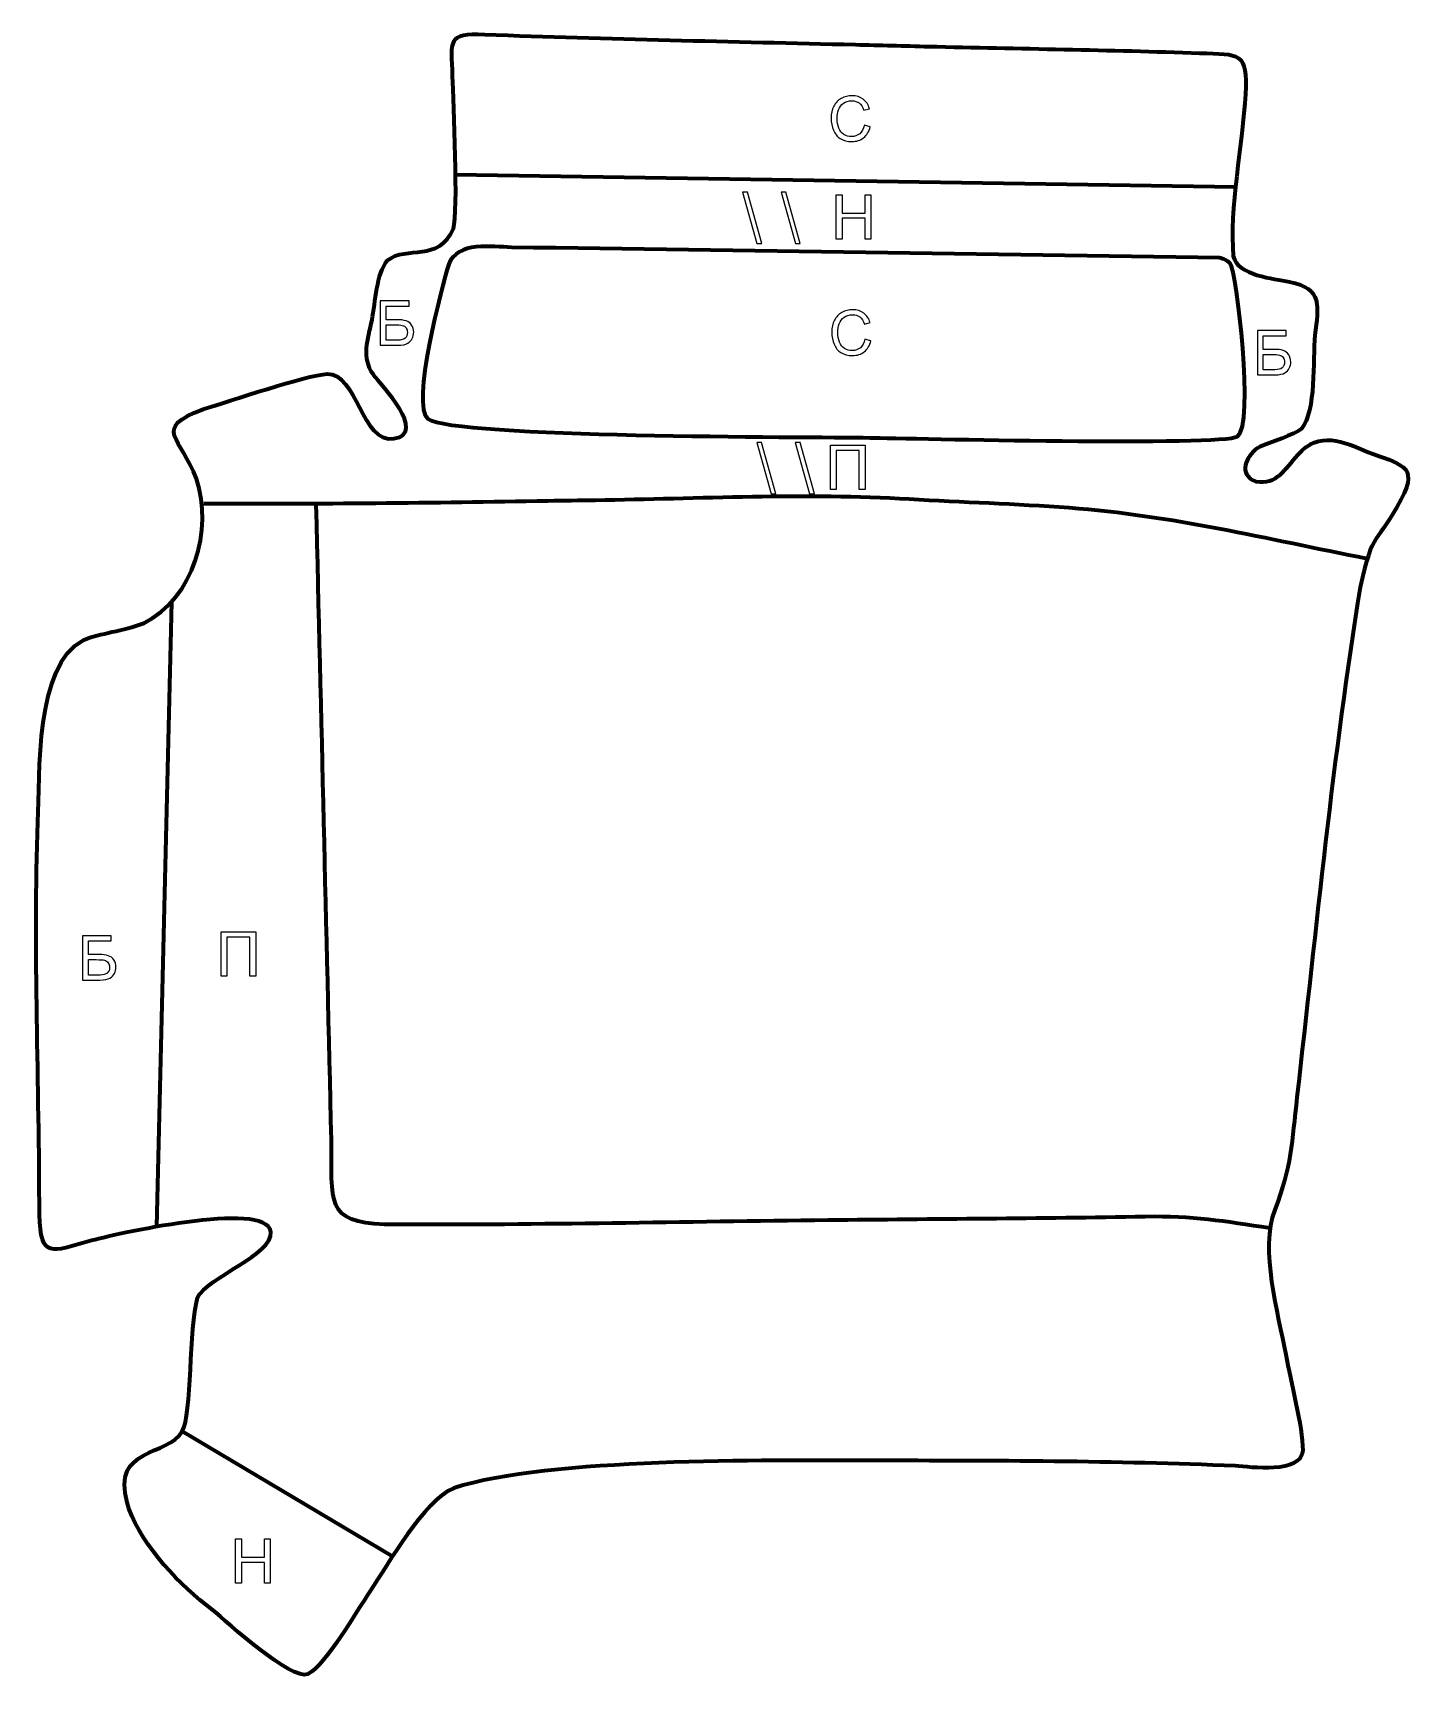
# Model space of a CAD drawing. Header units: millimetres. Extents: x -565 to 4, y 20 to 697.
import ezdxf

# ---------------------------------------------------------------- set-up
doc = ezdxf.new("R2010")
doc.units = ezdxf.units.MM
doc.header["$MEASUREMENT"] = 0
doc.layers.add('layer 2', color=7, linetype='Continuous')
doc.layers.add('layer 3', color=7, linetype='Continuous')

msp = doc.modelspace()

# ---------------------------------------------------------------- linework, layer by layer
at = {"layer": 'layer 2', "color": 142}
for points, knots in [([(-224.0568, 658.7048), (-224.0568, 658.7048), (-221.6438, 658.0952), (-221.6438, 658.0952), (-221.6438, 658.0952), (-222.1476, 656.1183), (-223.0535, 654.6154), (-224.3616, 653.5783), (-224.3616, 653.5783), (-225.6697, 652.5411), (-227.2699, 652.0204), (-229.1622, 652.0204), (-229.1622, 652.0204), (-231.118, 652.0204), (-232.7097, 652.4183), (-233.9374, 653.2184), (-233.9374, 653.2184), (-235.1651, 654.0143), (-236.0964, 655.17), (-236.7356, 656.6813), (-236.7356, 656.6813), (-237.3749, 658.1968), (-237.6966, 659.8182), (-237.6966, 661.5539), (-237.6966, 661.5539), (-237.6966, 663.4462), (-237.3368, 665.0972), (-236.6129, 666.5069), (-236.6129, 666.5069), (-235.889, 667.9166), (-234.8603, 668.9876), (-233.5268, 669.72), (-233.5268, 669.72), (-232.1933, 670.4523), (-230.7243, 670.8164), (-229.1241, 670.8164), (-229.1241, 670.8164), (-227.3038, 670.8164), (-225.7755, 670.355), (-224.5394, 669.4279), (-224.5394, 669.4279), (-223.299, 668.5008), (-222.4354, 667.2011), (-221.9486, 665.5247), (-221.9486, 665.5247), (-221.9486, 665.5247), (-224.3108, 664.9659), (-224.3108, 664.9659), (-224.3108, 664.9659), (-224.7299, 666.2867), (-225.3437, 667.2519), (-226.1438, 667.8531), (-226.1438, 667.8531), (-226.9439, 668.4584), (-227.9515, 668.759), (-229.1664, 668.759), (-229.1664, 668.759), (-230.5592, 668.759), (-231.7276, 668.4246), (-232.6632, 667.7557), (-232.6632, 667.7557), (-233.5987, 667.0868), (-234.2591, 666.1851), (-234.6359, 665.0591), (-234.6359, 665.0591), (-235.0169, 663.9288), (-235.2074, 662.7646), (-235.2074, 661.5666), (-235.2074, 661.5666), (-235.2074, 660.0214), (-234.983, 658.671), (-234.5343, 657.5195), (-234.5343, 657.5195), (-234.0856, 656.3638), (-233.3871, 655.5044), (-232.4388, 654.9329), (-232.4388, 654.9329), (-231.4905, 654.3614), (-230.4661, 654.0778), (-229.3612, 654.0778), (-229.3612, 654.0778), (-228.015, 654.0778), (-226.8804, 654.4673), (-225.9491, 655.242), (-225.9491, 655.242), (-225.0178, 656.0209), (-224.387, 657.1724), (-224.0568, 658.7048)], [0, 0, 0, 0, 0.04347826, 0.04347826, 0.04347826, 0.04347826, 0.08695652, 0.08695652, 0.08695652, 0.08695652, 0.13043478, 0.13043478, 0.13043478, 0.13043478, 0.17391304, 0.17391304, 0.17391304, 0.17391304, 0.2173913, 0.2173913, 0.2173913, 0.2173913, 0.26086957, 0.26086957, 0.26086957, 0.26086957, 0.30434783, 0.30434783, 0.30434783, 0.30434783, 0.34782609, 0.34782609, 0.34782609, 0.34782609, 0.39130435, 0.39130435, 0.39130435, 0.39130435, 0.43478261, 0.43478261, 0.43478261, 0.43478261, 0.47826087, 0.47826087, 0.47826087, 0.47826087, 0.52173913, 0.52173913, 0.52173913, 0.52173913, 0.56521739, 0.56521739, 0.56521739, 0.56521739, 0.60869565, 0.60869565, 0.60869565, 0.60869565, 0.65217391, 0.65217391, 0.65217391, 0.65217391, 0.69565217, 0.69565217, 0.69565217, 0.69565217, 0.73913043, 0.73913043, 0.73913043, 0.73913043, 0.7826087, 0.7826087, 0.7826087, 0.7826087, 0.82608696, 0.82608696, 0.82608696, 0.82608696, 0.86956522, 0.86956522, 0.86956522, 0.86956522, 0.91304348, 0.91304348, 0.91304348, 0.91304348, 1, 1, 1, 1]), ([(-268.1797, 610.1337), (-268.1797, 610.1337), (-274.0759, 631.2121), (-274.0759, 631.2121), (-274.0759, 631.2121), (-274.0759, 631.2121), (-272.0725, 631.2121), (-272.0725, 631.2121), (-272.0725, 631.2121), (-272.0725, 631.2121), (-266.1763, 610.1337), (-266.1763, 610.1337), (-266.1763, 610.1337), (-266.1763, 610.1337), (-268.1797, 610.1337), (-268.1797, 610.1337)], [0, 0, 0, 0, 0.2, 0.2, 0.2, 0.2, 0.4, 0.4, 0.4, 0.4, 0.6, 0.6, 0.6, 0.6, 1, 1, 1, 1]), ([(-252.3519, 610.1337), (-252.3519, 610.1337), (-258.2481, 631.2121), (-258.2481, 631.2121), (-258.2481, 631.2121), (-258.2481, 631.2121), (-256.2447, 631.2121), (-256.2447, 631.2121), (-256.2447, 631.2121), (-256.2447, 631.2121), (-250.3485, 610.1337), (-250.3485, 610.1337), (-250.3485, 610.1337), (-250.3485, 610.1337), (-252.3519, 610.1337), (-252.3519, 610.1337)], [0, 0, 0, 0, 0.2, 0.2, 0.2, 0.2, 0.4, 0.4, 0.4, 0.4, 0.6, 0.6, 0.6, 0.6, 1, 1, 1, 1]), ([(-221.3656, 611.9767), (-221.3656, 611.9767), (-221.3656, 630.1631), (-221.3656, 630.1631), (-221.3656, 630.1631), (-221.3656, 630.1631), (-223.7786, 630.1631), (-223.7786, 630.1631), (-223.7786, 630.1631), (-223.7786, 630.1631), (-223.7786, 622.6701), (-223.7786, 622.6701), (-223.7786, 622.6701), (-223.7786, 622.6701), (-233.1766, 622.6701), (-233.1766, 622.6701), (-233.1766, 622.6701), (-233.1766, 622.6701), (-233.1766, 630.1631), (-233.1766, 630.1631), (-233.1766, 630.1631), (-233.1766, 630.1631), (-235.5896, 630.1631), (-235.5896, 630.1631), (-235.5896, 630.1631), (-235.5896, 630.1631), (-235.5896, 611.9767), (-235.5896, 611.9767), (-235.5896, 611.9767), (-235.5896, 611.9767), (-233.1766, 611.9767), (-233.1766, 611.9767), (-233.1766, 611.9767), (-233.1766, 611.9767), (-233.1766, 620.5365), (-233.1766, 620.5365), (-233.1766, 620.5365), (-233.1766, 620.5365), (-223.7786, 620.5365), (-223.7786, 620.5365), (-223.7786, 620.5365), (-223.7786, 620.5365), (-223.7786, 611.9767), (-223.7786, 611.9767), (-223.7786, 611.9767), (-223.7786, 611.9767), (-221.3656, 611.9767), (-221.3656, 611.9767)], [0, 0, 0, 0, 0.07692308, 0.07692308, 0.07692308, 0.07692308, 0.15384615, 0.15384615, 0.15384615, 0.15384615, 0.23076923, 0.23076923, 0.23076923, 0.23076923, 0.30769231, 0.30769231, 0.30769231, 0.30769231, 0.38461538, 0.38461538, 0.38461538, 0.38461538, 0.46153846, 0.46153846, 0.46153846, 0.46153846, 0.53846154, 0.53846154, 0.53846154, 0.53846154, 0.61538462, 0.61538462, 0.61538462, 0.61538462, 0.69230769, 0.69230769, 0.69230769, 0.69230769, 0.76923077, 0.76923077, 0.76923077, 0.76923077, 0.84615385, 0.84615385, 0.84615385, 0.84615385, 1, 1, 1, 1]), ([(-422.794, 586.639), (-422.794, 586.639), (-410.983, 586.639), (-410.983, 586.639), (-410.983, 586.639), (-410.983, 586.639), (-410.983, 584.5054), (-410.983, 584.5054), (-410.983, 584.5054), (-410.983, 584.5054), (-420.381, 584.5054), (-420.381, 584.5054), (-420.381, 584.5054), (-420.381, 584.5054), (-420.381, 578.892), (-420.381, 578.892), (-420.381, 578.892), (-420.381, 578.892), (-416.0376, 578.892), (-416.0376, 578.892), (-416.0376, 578.892), (-414.4332, 578.892), (-413.1589, 578.7396), (-412.2107, 578.4306), (-412.2107, 578.4306), (-411.2624, 578.1258), (-410.5046, 577.55), (-409.9331, 576.6991), (-409.9331, 576.6991), (-409.3616, 575.8525), (-409.078, 574.8661), (-409.078, 573.74), (-409.078, 573.74), (-409.078, 572.8214), (-409.2812, 571.962), (-409.6918, 571.1662), (-409.6918, 571.1662), (-410.1025, 570.3661), (-410.7121, 569.7141), (-411.5249, 569.2104), (-411.5249, 569.2104), (-412.3334, 568.7066), (-413.7177, 568.4526), (-415.6693, 568.4526), (-415.6693, 568.4526), (-415.6693, 568.4526), (-422.794, 568.4526), (-422.794, 568.4526), (-422.794, 568.4526), (-422.794, 568.4526), (-422.794, 586.639), (-422.794, 586.639)], [0, 0, 0, 0, 0.07142857, 0.07142857, 0.07142857, 0.07142857, 0.14285714, 0.14285714, 0.14285714, 0.14285714, 0.21428571, 0.21428571, 0.21428571, 0.21428571, 0.28571429, 0.28571429, 0.28571429, 0.28571429, 0.35714286, 0.35714286, 0.35714286, 0.35714286, 0.42857143, 0.42857143, 0.42857143, 0.42857143, 0.5, 0.5, 0.5, 0.5, 0.57142857, 0.57142857, 0.57142857, 0.57142857, 0.64285714, 0.64285714, 0.64285714, 0.64285714, 0.71428571, 0.71428571, 0.71428571, 0.71428571, 0.78571429, 0.78571429, 0.78571429, 0.78571429, 0.85714286, 0.85714286, 0.85714286, 0.85714286, 1, 1, 1, 1]), ([(-223.7923, 570.8631), (-223.7923, 570.8631), (-221.3793, 570.2535), (-221.3793, 570.2535), (-221.3793, 570.2535), (-221.8831, 568.2766), (-222.789, 566.7737), (-224.0971, 565.7366), (-224.0971, 565.7366), (-225.4052, 564.6994), (-227.0054, 564.1787), (-228.8977, 564.1787), (-228.8977, 564.1787), (-230.8535, 564.1787), (-232.4452, 564.5766), (-233.6729, 565.3767), (-233.6729, 565.3767), (-234.9006, 566.1726), (-235.8319, 567.3283), (-236.4711, 568.8396), (-236.4711, 568.8396), (-237.1104, 570.3551), (-237.4321, 571.9765), (-237.4321, 573.7122), (-237.4321, 573.7122), (-237.4321, 575.6045), (-237.0723, 577.2555), (-236.3484, 578.6652), (-236.3484, 578.6652), (-235.6245, 580.0749), (-234.5958, 581.1459), (-233.2623, 581.8783), (-233.2623, 581.8783), (-231.9288, 582.6106), (-230.4598, 582.9747), (-228.8596, 582.9747), (-228.8596, 582.9747), (-227.0393, 582.9747), (-225.511, 582.5133), (-224.2749, 581.5862), (-224.2749, 581.5862), (-223.0345, 580.6591), (-222.1709, 579.3594), (-221.6841, 577.683), (-221.6841, 577.683), (-221.6841, 577.683), (-224.0463, 577.1242), (-224.0463, 577.1242), (-224.0463, 577.1242), (-224.4654, 578.445), (-225.0792, 579.4102), (-225.8793, 580.0114), (-225.8793, 580.0114), (-226.6794, 580.6167), (-227.687, 580.9173), (-228.9019, 580.9173), (-228.9019, 580.9173), (-230.2947, 580.9173), (-231.4631, 580.5829), (-232.3987, 579.914), (-232.3987, 579.914), (-233.3342, 579.2451), (-233.9946, 578.3434), (-234.3714, 577.2174), (-234.3714, 577.2174), (-234.7524, 576.0871), (-234.9429, 574.9229), (-234.9429, 573.7249), (-234.9429, 573.7249), (-234.9429, 572.1797), (-234.7185, 570.8293), (-234.2698, 569.6778), (-234.2698, 569.6778), (-233.8211, 568.5221), (-233.1226, 567.6627), (-232.1743, 567.0912), (-232.1743, 567.0912), (-231.226, 566.5197), (-230.2016, 566.2361), (-229.0967, 566.2361), (-229.0967, 566.2361), (-227.7505, 566.2361), (-226.6159, 566.6256), (-225.6846, 567.4003), (-225.6846, 567.4003), (-224.7533, 568.1792), (-224.1225, 569.3307), (-223.7923, 570.8631)], [0, 0, 0, 0, 0.04347826, 0.04347826, 0.04347826, 0.04347826, 0.08695652, 0.08695652, 0.08695652, 0.08695652, 0.13043478, 0.13043478, 0.13043478, 0.13043478, 0.17391304, 0.17391304, 0.17391304, 0.17391304, 0.2173913, 0.2173913, 0.2173913, 0.2173913, 0.26086957, 0.26086957, 0.26086957, 0.26086957, 0.30434783, 0.30434783, 0.30434783, 0.30434783, 0.34782609, 0.34782609, 0.34782609, 0.34782609, 0.39130435, 0.39130435, 0.39130435, 0.39130435, 0.43478261, 0.43478261, 0.43478261, 0.43478261, 0.47826087, 0.47826087, 0.47826087, 0.47826087, 0.52173913, 0.52173913, 0.52173913, 0.52173913, 0.56521739, 0.56521739, 0.56521739, 0.56521739, 0.60869565, 0.60869565, 0.60869565, 0.60869565, 0.65217391, 0.65217391, 0.65217391, 0.65217391, 0.69565217, 0.69565217, 0.69565217, 0.69565217, 0.73913043, 0.73913043, 0.73913043, 0.73913043, 0.7826087, 0.7826087, 0.7826087, 0.7826087, 0.82608696, 0.82608696, 0.82608696, 0.82608696, 0.86956522, 0.86956522, 0.86956522, 0.86956522, 0.91304348, 0.91304348, 0.91304348, 0.91304348, 1, 1, 1, 1]), ([(-420.381, 570.51), (-420.381, 570.51), (-415.5677, 570.51), (-415.5677, 570.51), (-415.5677, 570.51), (-414.2681, 570.51), (-413.2944, 570.7725), (-412.6425, 571.3016), (-412.6425, 571.3016), (-411.9948, 571.8308), (-411.6688, 572.6224), (-411.6688, 573.6765), (-411.6688, 573.6765), (-411.6688, 574.4301), (-411.8551, 575.0566), (-412.2276, 575.5604), (-412.2276, 575.5604), (-412.6001, 576.0641), (-413.1166, 576.3986), (-413.777, 576.5637), (-413.777, 576.5637), (-414.4416, 576.7288), (-415.5719, 576.8092), (-417.1679, 576.8092), (-417.1679, 576.8092), (-417.1679, 576.8092), (-420.381, 576.8092), (-420.381, 576.8092), (-420.381, 576.8092), (-420.381, 576.8092), (-420.381, 570.51), (-420.381, 570.51)], [0, 0, 0, 0, 0.11111111, 0.11111111, 0.11111111, 0.11111111, 0.22222222, 0.22222222, 0.22222222, 0.22222222, 0.33333333, 0.33333333, 0.33333333, 0.33333333, 0.44444444, 0.44444444, 0.44444444, 0.44444444, 0.55555556, 0.55555556, 0.55555556, 0.55555556, 0.66666667, 0.66666667, 0.66666667, 0.66666667, 0.77777778, 0.77777778, 0.77777778, 0.77777778, 1, 1, 1, 1]), ([(-62.6958, 574.4682), (-62.6958, 574.4682), (-50.8848, 574.4682), (-50.8848, 574.4682), (-50.8848, 574.4682), (-50.8848, 574.4682), (-50.8848, 572.3346), (-50.8848, 572.3346), (-50.8848, 572.3346), (-50.8848, 572.3346), (-60.2828, 572.3346), (-60.2828, 572.3346), (-60.2828, 572.3346), (-60.2828, 572.3346), (-60.2828, 566.7212), (-60.2828, 566.7212), (-60.2828, 566.7212), (-60.2828, 566.7212), (-55.9394, 566.7212), (-55.9394, 566.7212), (-55.9394, 566.7212), (-54.335, 566.7212), (-53.0607, 566.5688), (-52.1125, 566.2598), (-52.1125, 566.2598), (-51.1642, 565.955), (-50.4064, 565.3792), (-49.8349, 564.5283), (-49.8349, 564.5283), (-49.2634, 563.6817), (-48.9798, 562.6953), (-48.9798, 561.5692), (-48.9798, 561.5692), (-48.9798, 560.6506), (-49.183, 559.7912), (-49.5936, 558.9954), (-49.5936, 558.9954), (-50.0043, 558.1953), (-50.6139, 557.5433), (-51.4267, 557.0396), (-51.4267, 557.0396), (-52.2352, 556.5358), (-53.6195, 556.2818), (-55.5711, 556.2818), (-55.5711, 556.2818), (-55.5711, 556.2818), (-62.6958, 556.2818), (-62.6958, 556.2818), (-62.6958, 556.2818), (-62.6958, 556.2818), (-62.6958, 574.4682), (-62.6958, 574.4682)], [0, 0, 0, 0, 0.07142857, 0.07142857, 0.07142857, 0.07142857, 0.14285714, 0.14285714, 0.14285714, 0.14285714, 0.21428571, 0.21428571, 0.21428571, 0.21428571, 0.28571429, 0.28571429, 0.28571429, 0.28571429, 0.35714286, 0.35714286, 0.35714286, 0.35714286, 0.42857143, 0.42857143, 0.42857143, 0.42857143, 0.5, 0.5, 0.5, 0.5, 0.57142857, 0.57142857, 0.57142857, 0.57142857, 0.64285714, 0.64285714, 0.64285714, 0.64285714, 0.71428571, 0.71428571, 0.71428571, 0.71428571, 0.78571429, 0.78571429, 0.78571429, 0.78571429, 0.85714286, 0.85714286, 0.85714286, 0.85714286, 1, 1, 1, 1]), ([(-60.2828, 558.3392), (-60.2828, 558.3392), (-55.4695, 558.3392), (-55.4695, 558.3392), (-55.4695, 558.3392), (-54.1699, 558.3392), (-53.1962, 558.6017), (-52.5443, 559.1308), (-52.5443, 559.1308), (-51.8966, 559.66), (-51.5706, 560.4516), (-51.5706, 561.5057), (-51.5706, 561.5057), (-51.5706, 562.2593), (-51.7569, 562.8858), (-52.1294, 563.3896), (-52.1294, 563.3896), (-52.5019, 563.8933), (-53.0184, 564.2278), (-53.6788, 564.3929), (-53.6788, 564.3929), (-54.3434, 564.558), (-55.4737, 564.6384), (-57.0697, 564.6384), (-57.0697, 564.6384), (-57.0697, 564.6384), (-60.2828, 564.6384), (-60.2828, 564.6384), (-60.2828, 564.6384), (-60.2828, 564.6384), (-60.2828, 558.3392), (-60.2828, 558.3392)], [0, 0, 0, 0, 0.11111111, 0.11111111, 0.11111111, 0.11111111, 0.22222222, 0.22222222, 0.22222222, 0.22222222, 0.33333333, 0.33333333, 0.33333333, 0.33333333, 0.44444444, 0.44444444, 0.44444444, 0.44444444, 0.55555556, 0.55555556, 0.55555556, 0.55555556, 0.66666667, 0.66666667, 0.66666667, 0.66666667, 0.77777778, 0.77777778, 0.77777778, 0.77777778, 1, 1, 1, 1]), ([(-262.3589, 507.4752), (-262.3589, 507.4752), (-268.2551, 528.5536), (-268.2551, 528.5536), (-268.2551, 528.5536), (-268.2551, 528.5536), (-266.2517, 528.5536), (-266.2517, 528.5536), (-266.2517, 528.5536), (-266.2517, 528.5536), (-260.3555, 507.4752), (-260.3555, 507.4752), (-260.3555, 507.4752), (-260.3555, 507.4752), (-262.3589, 507.4752), (-262.3589, 507.4752)], [0, 0, 0, 0, 0.2, 0.2, 0.2, 0.2, 0.4, 0.4, 0.4, 0.4, 0.6, 0.6, 0.6, 0.6, 1, 1, 1, 1]), ([(-246.5311, 507.4752), (-246.5311, 507.4752), (-252.4273, 528.5536), (-252.4273, 528.5536), (-252.4273, 528.5536), (-252.4273, 528.5536), (-250.4239, 528.5536), (-250.4239, 528.5536), (-250.4239, 528.5536), (-250.4239, 528.5536), (-244.5277, 507.4752), (-244.5277, 507.4752), (-244.5277, 507.4752), (-244.5277, 507.4752), (-246.5311, 507.4752), (-246.5311, 507.4752)], [0, 0, 0, 0, 0.2, 0.2, 0.2, 0.2, 0.4, 0.4, 0.4, 0.4, 0.6, 0.6, 0.6, 0.6, 1, 1, 1, 1]), ([(-223.7228, 527.372), (-223.7228, 527.372), (-237.9976, 527.372), (-237.9976, 527.372), (-237.9976, 527.372), (-237.9976, 527.372), (-237.9976, 509.1856), (-237.9976, 509.1856), (-237.9976, 509.1856), (-237.9976, 509.1856), (-235.5846, 509.1856), (-235.5846, 509.1856), (-235.5846, 509.1856), (-235.5846, 509.1856), (-235.5846, 525.2384), (-235.5846, 525.2384), (-235.5846, 525.2384), (-235.5846, 525.2384), (-226.1358, 525.2384), (-226.1358, 525.2384), (-226.1358, 525.2384), (-226.1358, 525.2384), (-226.1358, 509.1856), (-226.1358, 509.1856), (-226.1358, 509.1856), (-226.1358, 509.1856), (-223.7228, 509.1856), (-223.7228, 509.1856), (-223.7228, 509.1856), (-223.7228, 509.1856), (-223.7228, 527.372), (-223.7228, 527.372)], [0, 0, 0, 0, 0.11111111, 0.11111111, 0.11111111, 0.11111111, 0.22222222, 0.22222222, 0.22222222, 0.22222222, 0.33333333, 0.33333333, 0.33333333, 0.33333333, 0.44444444, 0.44444444, 0.44444444, 0.44444444, 0.55555556, 0.55555556, 0.55555556, 0.55555556, 0.66666667, 0.66666667, 0.66666667, 0.66666667, 0.77777778, 0.77777778, 0.77777778, 0.77777778, 1, 1, 1, 1]), ([(-545.033, 326.0237), (-545.033, 326.0237), (-533.222, 326.0237), (-533.222, 326.0237), (-533.222, 326.0237), (-533.222, 326.0237), (-533.222, 323.8901), (-533.222, 323.8901), (-533.222, 323.8901), (-533.222, 323.8901), (-542.62, 323.8901), (-542.62, 323.8901), (-542.62, 323.8901), (-542.62, 323.8901), (-542.62, 318.2767), (-542.62, 318.2767), (-542.62, 318.2767), (-542.62, 318.2767), (-538.2766, 318.2767), (-538.2766, 318.2767), (-538.2766, 318.2767), (-536.6722, 318.2767), (-535.3979, 318.1243), (-534.4497, 317.8153), (-534.4497, 317.8153), (-533.5014, 317.5105), (-532.7436, 316.9347), (-532.1721, 316.0838), (-532.1721, 316.0838), (-531.6006, 315.2372), (-531.317, 314.2508), (-531.317, 313.1247), (-531.317, 313.1247), (-531.317, 312.2061), (-531.5202, 311.3467), (-531.9308, 310.5509), (-531.9308, 310.5509), (-532.3415, 309.7508), (-532.9511, 309.0988), (-533.7639, 308.5951), (-533.7639, 308.5951), (-534.5724, 308.0913), (-535.9567, 307.8373), (-537.9083, 307.8373), (-537.9083, 307.8373), (-537.9083, 307.8373), (-545.033, 307.8373), (-545.033, 307.8373), (-545.033, 307.8373), (-545.033, 307.8373), (-545.033, 326.0237), (-545.033, 326.0237)], [0, 0, 0, 0, 0.07142857, 0.07142857, 0.07142857, 0.07142857, 0.14285714, 0.14285714, 0.14285714, 0.14285714, 0.21428571, 0.21428571, 0.21428571, 0.21428571, 0.28571429, 0.28571429, 0.28571429, 0.28571429, 0.35714286, 0.35714286, 0.35714286, 0.35714286, 0.42857143, 0.42857143, 0.42857143, 0.42857143, 0.5, 0.5, 0.5, 0.5, 0.57142857, 0.57142857, 0.57142857, 0.57142857, 0.64285714, 0.64285714, 0.64285714, 0.64285714, 0.71428571, 0.71428571, 0.71428571, 0.71428571, 0.78571429, 0.78571429, 0.78571429, 0.78571429, 0.85714286, 0.85714286, 0.85714286, 0.85714286, 1, 1, 1, 1]), ([(-473.8876, 327.6112), (-473.8876, 327.6112), (-488.1624, 327.6112), (-488.1624, 327.6112), (-488.1624, 327.6112), (-488.1624, 327.6112), (-488.1624, 309.4248), (-488.1624, 309.4248), (-488.1624, 309.4248), (-488.1624, 309.4248), (-485.7494, 309.4248), (-485.7494, 309.4248), (-485.7494, 309.4248), (-485.7494, 309.4248), (-485.7494, 325.4776), (-485.7494, 325.4776), (-485.7494, 325.4776), (-485.7494, 325.4776), (-476.3006, 325.4776), (-476.3006, 325.4776), (-476.3006, 325.4776), (-476.3006, 325.4776), (-476.3006, 309.4248), (-476.3006, 309.4248), (-476.3006, 309.4248), (-476.3006, 309.4248), (-473.8876, 309.4248), (-473.8876, 309.4248), (-473.8876, 309.4248), (-473.8876, 309.4248), (-473.8876, 327.6112), (-473.8876, 327.6112)], [0, 0, 0, 0, 0.11111111, 0.11111111, 0.11111111, 0.11111111, 0.22222222, 0.22222222, 0.22222222, 0.22222222, 0.33333333, 0.33333333, 0.33333333, 0.33333333, 0.44444444, 0.44444444, 0.44444444, 0.44444444, 0.55555556, 0.55555556, 0.55555556, 0.55555556, 0.66666667, 0.66666667, 0.66666667, 0.66666667, 0.77777778, 0.77777778, 0.77777778, 0.77777778, 1, 1, 1, 1]), ([(-542.62, 309.8947), (-542.62, 309.8947), (-537.8067, 309.8947), (-537.8067, 309.8947), (-537.8067, 309.8947), (-536.5071, 309.8947), (-535.5334, 310.1572), (-534.8815, 310.6863), (-534.8815, 310.6863), (-534.2338, 311.2155), (-533.9078, 312.0071), (-533.9078, 313.0612), (-533.9078, 313.0612), (-533.9078, 313.8148), (-534.0941, 314.4413), (-534.4666, 314.9451), (-534.4666, 314.9451), (-534.8391, 315.4488), (-535.3556, 315.7833), (-536.016, 315.9484), (-536.016, 315.9484), (-536.6806, 316.1135), (-537.8109, 316.1939), (-539.4069, 316.1939), (-539.4069, 316.1939), (-539.4069, 316.1939), (-542.62, 316.1939), (-542.62, 316.1939), (-542.62, 316.1939), (-542.62, 316.1939), (-542.62, 309.8947), (-542.62, 309.8947)], [0, 0, 0, 0, 0.11111111, 0.11111111, 0.11111111, 0.11111111, 0.22222222, 0.22222222, 0.22222222, 0.22222222, 0.33333333, 0.33333333, 0.33333333, 0.33333333, 0.44444444, 0.44444444, 0.44444444, 0.44444444, 0.55555556, 0.55555556, 0.55555556, 0.55555556, 0.66666667, 0.66666667, 0.66666667, 0.66666667, 0.77777778, 0.77777778, 0.77777778, 0.77777778, 1, 1, 1, 1]), ([(-467.9573, 60.2011), (-467.9573, 60.2011), (-467.9573, 78.3875), (-467.9573, 78.3875), (-467.9573, 78.3875), (-467.9573, 78.3875), (-470.3703, 78.3875), (-470.3703, 78.3875), (-470.3703, 78.3875), (-470.3703, 78.3875), (-470.3703, 70.8945), (-470.3703, 70.8945), (-470.3703, 70.8945), (-470.3703, 70.8945), (-479.7683, 70.8945), (-479.7683, 70.8945), (-479.7683, 70.8945), (-479.7683, 70.8945), (-479.7683, 78.3875), (-479.7683, 78.3875), (-479.7683, 78.3875), (-479.7683, 78.3875), (-482.1813, 78.3875), (-482.1813, 78.3875), (-482.1813, 78.3875), (-482.1813, 78.3875), (-482.1813, 60.2011), (-482.1813, 60.2011), (-482.1813, 60.2011), (-482.1813, 60.2011), (-479.7683, 60.2011), (-479.7683, 60.2011), (-479.7683, 60.2011), (-479.7683, 60.2011), (-479.7683, 68.7609), (-479.7683, 68.7609), (-479.7683, 68.7609), (-479.7683, 68.7609), (-470.3703, 68.7609), (-470.3703, 68.7609), (-470.3703, 68.7609), (-470.3703, 68.7609), (-470.3703, 60.2011), (-470.3703, 60.2011), (-470.3703, 60.2011), (-470.3703, 60.2011), (-467.9573, 60.2011), (-467.9573, 60.2011)], [0, 0, 0, 0, 0.07692308, 0.07692308, 0.07692308, 0.07692308, 0.15384615, 0.15384615, 0.15384615, 0.15384615, 0.23076923, 0.23076923, 0.23076923, 0.23076923, 0.30769231, 0.30769231, 0.30769231, 0.30769231, 0.38461538, 0.38461538, 0.38461538, 0.38461538, 0.46153846, 0.46153846, 0.46153846, 0.46153846, 0.53846154, 0.53846154, 0.53846154, 0.53846154, 0.61538462, 0.61538462, 0.61538462, 0.61538462, 0.69230769, 0.69230769, 0.69230769, 0.69230769, 0.76923077, 0.76923077, 0.76923077, 0.76923077, 0.84615385, 0.84615385, 0.84615385, 0.84615385, 1, 1, 1, 1])]:
    msp.add_open_spline(points, degree=3, knots=knots, dxfattribs=at)
at = {"layer": 'layer 2', "color": 140, "lineweight": 158}
for points in [[(-71.6855, 633.2762), (-71.6855, 633.2762), (-391.8803, 638.3068), (-391.8803, 638.3068)], [(-508.5205, 462.9629), (-508.5205, 462.9629), (-514.6984, 206.5936), (-514.6984, 206.5936)], [(-417.8138, 71.2614), (-417.8138, 71.2614), (-503.8425, 122.3975), (-503.8425, 122.3975)]]:
    msp.add_open_spline(points, degree=3, dxfattribs=at)
for points, knots in [([(-78.0507, 604.3007), (-175.0138, 605.6827), (-272.0128, 607.3066), (-368.969, 608.5868), (-368.969, 608.5868), (-376.7528, 608.8731), (-391.2327, 611.0095), (-394.6708, 601.7529), (-394.6708, 601.7529), (-397.5072, 592.738), (-410.4227, 543.4204), (-403.2737, 538.2606), (-403.2737, 538.2606), (-392.3151, 530.3512), (-246.9072, 530.8617), (-221.8214, 530.4697), (-221.8214, 530.4697), (-206.2175, 530.1777), (-76.9862, 527.0239), (-70.8498, 530.9745), (-70.8498, 530.9745), (-63.8967, 535.4507), (-71.093, 599.0687), (-73.8966, 602.0278), (-73.8966, 602.0278), (-75.3912, 603.4532), (-76.4577, 603.7438), (-78.3888, 604.3055)], [0, 0, 0, 0, 0.125, 0.125, 0.125, 0.125, 0.25, 0.25, 0.25, 0.25, 0.375, 0.375, 0.375, 0.375, 0.5, 0.5, 0.5, 0.5, 0.625, 0.625, 0.625, 0.625, 0.75, 0.75, 0.75, 0.75, 1, 1, 1, 1]), ([(-17.5585, 480.7438), (-58.8325, 488.8159), (-97.8369, 498.4857), (-140.0107, 501.6387), (-140.0107, 501.6387), (-161.8804, 503.2737), (-183.8266, 503.8499), (-205.7194, 505.1868), (-205.7194, 505.1868), (-247.8934, 507.7287), (-292.0926, 505.3574), (-334.4989, 504.7355), (-334.4989, 504.7355), (-341.0102, 504.6401), (-347.5213, 504.5414), (-354.0325, 504.4348), (-354.0325, 504.4348), (-401.0807, 503.6372), (-448.1161, 503.0895), (-495.1722, 503.2837)], [0, 0, 0, 0, 0.16666667, 0.16666667, 0.16666667, 0.16666667, 0.33333333, 0.33333333, 0.33333333, 0.33333333, 0.5, 0.5, 0.5, 0.5, 0.66666667, 0.66666667, 0.66666667, 0.66666667, 1, 1, 1, 1]), ([(-57.4719, 205.9665), (-76.6004, 208.788), (-89.0121, 211.0294), (-108.7364, 210.6638), (-108.7364, 210.6638), (-152.166, 209.8674), (-195.5983, 209.6787), (-239.0317, 209.2307), (-239.0317, 209.2307), (-297.9962, 208.5939), (-357.151, 207.2264), (-416.0997, 207.4416), (-416.0997, 207.4416), (-443.9868, 207.5435), (-442.8713, 213.5442), (-442.8409, 238.5246), (-442.8409, 238.5246), (-442.8444, 239.7336), (-442.8509, 240.9416), (-442.8619, 242.1505), (-442.8619, 242.1505), (-444.8738, 329.1288), (-446.9835, 416.107), (-449.0715, 503.0838)], [0, 0, 0, 0, 0.14285714, 0.14285714, 0.14285714, 0.14285714, 0.28571429, 0.28571429, 0.28571429, 0.28571429, 0.42857143, 0.42857143, 0.42857143, 0.42857143, 0.57142857, 0.57142857, 0.57142857, 0.57142857, 0.71428571, 0.71428571, 0.71428571, 0.71428571, 1, 1, 1, 1])]:
    msp.add_open_spline(points, degree=3, knots=knots, dxfattribs=at)
at = {"layer": 'layer 3', "color": 242, "lineweight": 158}
msp.add_open_spline([(-197.6826, 691.0591), (-207.701, 691.3151), (-217.7194, 691.5712), (-227.7378, 691.8272), (-227.7378, 691.8272), (-278.4382, 693.123), (-329.2528, 694.0335), (-379.918, 695.9981), (-379.918, 695.9981), (-395.5021, 696.6024), (-393.4938, 693.7258), (-393.1046, 678.7332), (-393.1046, 678.7332), (-392.8139, 668.3591), (-390.6113, 622.7855), (-392.7982, 616.3072), (-392.7982, 616.3072), (-398.6329, 602.3192), (-412.0576, 609.4266), (-419.7619, 603.3482), (-419.7619, 603.3482), (-424.5116, 597.5076), (-424.6807, 586.2608), (-426.192, 578.7904), (-426.192, 578.7904), (-427.8761, 570.6942), (-430.6481, 563.3565), (-425.6332, 556.3569), (-425.6332, 556.3569), (-422.4357, 551.8939), (-403.107, 532.3469), (-417.2277, 530.0995), (-417.2277, 530.0995), (-430.5978, 527.9716), (-432.4258, 557.2624), (-444.5488, 556.6514), (-444.5488, 556.6514), (-453.2278, 556.214), (-484.8153, 545.3126), (-495.5478, 542.1708), (-495.5478, 542.1708), (-516.8517, 534.0066), (-504.5701, 530.6508), (-498.2053, 513.5552), (-498.2053, 513.5552), (-491.4165, 492.5423), (-499.2237, 464.6167), (-519.8486, 454.3194), (-519.8486, 454.3194), (-528.4899, 450.9406), (-537.456, 450.4054), (-544.8032, 447.3797), (-544.8032, 447.3797), (-564.5749, 437.0146), (-562.493, 392.3093), (-563.3336, 372.7771), (-563.3336, 372.7771), (-565.3887, 320.4595), (-562.6854, 264.2541), (-562.757, 211.4194), (-562.757, 211.4194), (-562.2102, 193.209), (-557.744, 196.3059), (-542.3635, 200.6348), (-542.3635, 200.6348), (-533.1981, 203.0933), (-469.3045, 217.8692), (-467.7388, 204.3856), (-467.7388, 204.3856), (-466.6607, 195.1014), (-493.7472, 186.0455), (-497.8321, 177.3565), (-497.8321, 177.3565), (-501.2307, 165.193), (-500.1368, 129.3483), (-504.0633, 122.4984), (-504.0633, 122.4984), (-509.96, 112.2117), (-533.076, 116.3738), (-526.6891, 93.3526), (-526.6891, 93.3526), (-526.6891, 93.3526), (-526.0044, 90.8848), (-526.0044, 90.8848), (-526.0044, 90.8848), (-520.1081, 74.8182), (-505.0222, 59.3898), (-491.5732, 49.1866), (-491.5732, 49.1866), (-485.564, 44.1664), (-459.3077, 20.0725), (-452.496, 22.8711), (-452.496, 22.8711), (-445.1533, 26.6402), (-432.6528, 48.729), (-427.0709, 56.7898), (-427.0709, 56.7898), (-419.3182, 68.4245), (-405.0942, 93.9807), (-392.5539, 99.3133), (-392.5539, 99.3133), (-353.379, 111.8159), (-264.7235, 110.5887), (-220.4466, 110.5618), (-220.4466, 110.5618), (-171.2231, 110.4925), (-120.8807, 110.5138), (-71.7473, 108.3552), (-71.7473, 108.3552), (-65.2678, 107.9699), (-44.8389, 104.841), (-44.0299, 114.7016), (-44.0299, 114.7016), (-44.1453, 124.783), (-49.1326, 143.0225), (-51.0285, 154.0947), (-51.0285, 154.0947), (-54.2282, 170.8515), (-61.8569, 197.429), (-55.5652, 213.5015), (-55.5652, 213.5015), (-48.7206, 231.2256), (-48.5747, 241.1818), (-46.4495, 259.7359), (-46.4495, 259.7359), (-38.5194, 329.0741), (-31.6652, 400.2648), (-20.5079, 469.0551), (-20.5079, 469.0551), (-15.3471, 492.8839), (-13.6671, 486.5378), (-3.6483, 505.1932), (-3.6483, 505.1932), (4.0841, 519.5912), (-4.7883, 519.5407), (-17.1634, 524.5661), (-17.1634, 524.5661), (-27.8289, 528.9323), (-37.1037, 533.5466), (-46.1566, 523.3769), (-46.1566, 523.3769), (-51.0621, 517.8663), (-54.8467, 510.8644), (-63.2671, 512.5292), (-63.2671, 512.5292), (-63.2671, 512.5292), (-64.8264, 513.1315), (-64.8264, 513.1315), (-64.8264, 513.1315), (-70.5663, 516.6518), (-66.7463, 523.8095), (-61.7385, 526.7048), (-61.7385, 526.7048), (-57.9474, 528.3879), (-47.1031, 531.8262), (-44.6651, 533.9482), (-44.6651, 533.9482), (-38.4727, 541.678), (-40.0422, 562.0235), (-39.1099, 572.5582), (-39.1099, 572.5582), (-37.6457, 584.3005), (-35.6777, 591.7709), (-49.5477, 594.4762), (-49.5477, 594.4762), (-56.0057, 595.7358), (-70.937, 597.092), (-72.5739, 604.9926), (-72.5739, 604.9926), (-74.378, 623.8819), (-68.7456, 651.4234), (-67.6324, 671.457), (-67.6324, 671.457), (-66.6642, 688.881), (-69.9666, 687.7885), (-86.397, 688.3601), (-86.397, 688.3601), (-123.4944, 689.6507), (-160.5798, 690.1741), (-197.6826, 691.0591)], degree=3, knots=[0, 0, 0, 0, 0.02173913, 0.02173913, 0.02173913, 0.02173913, 0.04347826, 0.04347826, 0.04347826, 0.04347826, 0.06521739, 0.06521739, 0.06521739, 0.06521739, 0.08695652, 0.08695652, 0.08695652, 0.08695652, 0.10869565, 0.10869565, 0.10869565, 0.10869565, 0.13043478, 0.13043478, 0.13043478, 0.13043478, 0.15217391, 0.15217391, 0.15217391, 0.15217391, 0.17391304, 0.17391304, 0.17391304, 0.17391304, 0.19565217, 0.19565217, 0.19565217, 0.19565217, 0.2173913, 0.2173913, 0.2173913, 0.2173913, 0.23913043, 0.23913043, 0.23913043, 0.23913043, 0.26086957, 0.26086957, 0.26086957, 0.26086957, 0.2826087, 0.2826087, 0.2826087, 0.2826087, 0.30434783, 0.30434783, 0.30434783, 0.30434783, 0.32608696, 0.32608696, 0.32608696, 0.32608696, 0.34782609, 0.34782609, 0.34782609, 0.34782609, 0.36956522, 0.36956522, 0.36956522, 0.36956522, 0.39130435, 0.39130435, 0.39130435, 0.39130435, 0.41304348, 0.41304348, 0.41304348, 0.41304348, 0.43478261, 0.43478261, 0.43478261, 0.43478261, 0.45652174, 0.45652174, 0.45652174, 0.45652174, 0.47826087, 0.47826087, 0.47826087, 0.47826087, 0.5, 0.5, 0.5, 0.5, 0.52173913, 0.52173913, 0.52173913, 0.52173913, 0.54347826, 0.54347826, 0.54347826, 0.54347826, 0.56521739, 0.56521739, 0.56521739, 0.56521739, 0.58695652, 0.58695652, 0.58695652, 0.58695652, 0.60869565, 0.60869565, 0.60869565, 0.60869565, 0.63043478, 0.63043478, 0.63043478, 0.63043478, 0.65217391, 0.65217391, 0.65217391, 0.65217391, 0.67391304, 0.67391304, 0.67391304, 0.67391304, 0.69565217, 0.69565217, 0.69565217, 0.69565217, 0.7173913, 0.7173913, 0.7173913, 0.7173913, 0.73913043, 0.73913043, 0.73913043, 0.73913043, 0.76086957, 0.76086957, 0.76086957, 0.76086957, 0.7826087, 0.7826087, 0.7826087, 0.7826087, 0.80434783, 0.80434783, 0.80434783, 0.80434783, 0.82608696, 0.82608696, 0.82608696, 0.82608696, 0.84782609, 0.84782609, 0.84782609, 0.84782609, 0.86956522, 0.86956522, 0.86956522, 0.86956522, 0.89130435, 0.89130435, 0.89130435, 0.89130435, 0.91304348, 0.91304348, 0.91304348, 0.91304348, 0.93478261, 0.93478261, 0.93478261, 0.93478261, 0.95652174, 0.95652174, 0.95652174, 0.95652174, 1, 1, 1, 1], dxfattribs=at)

doc.saveas('drawing.dxf')
